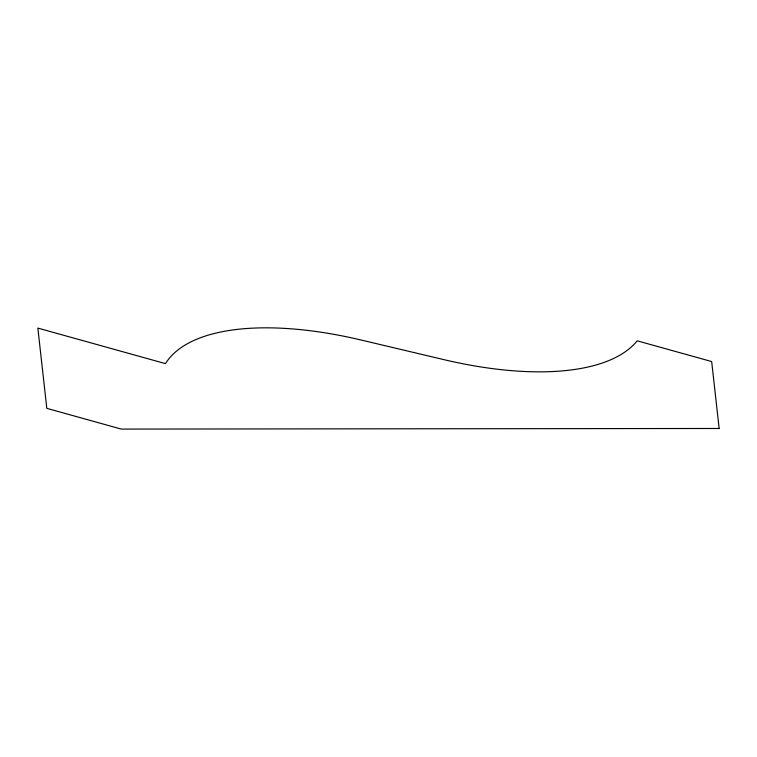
<?xml version="1.0" encoding="UTF-8"?>
<svg xmlns="http://www.w3.org/2000/svg" width="757" height="757" viewBox="0 0 757 757"><rect width="100%" height="100%" fill="white"/><g stroke="black" fill="none" stroke-linecap="round" stroke-linejoin="round"><path stroke-width="1.14" d="M719.15 428.481L121.262 429.077L46.811 408.345L37.85 328.093L165.48 363.634A248.835 104.371 20.7 0 1 361.174 340.035L443.507 359.547A250.927 105.251 20.7 0 0 637.224 340.82L711.675 361.553L719.15 428.481"/></g></svg>
